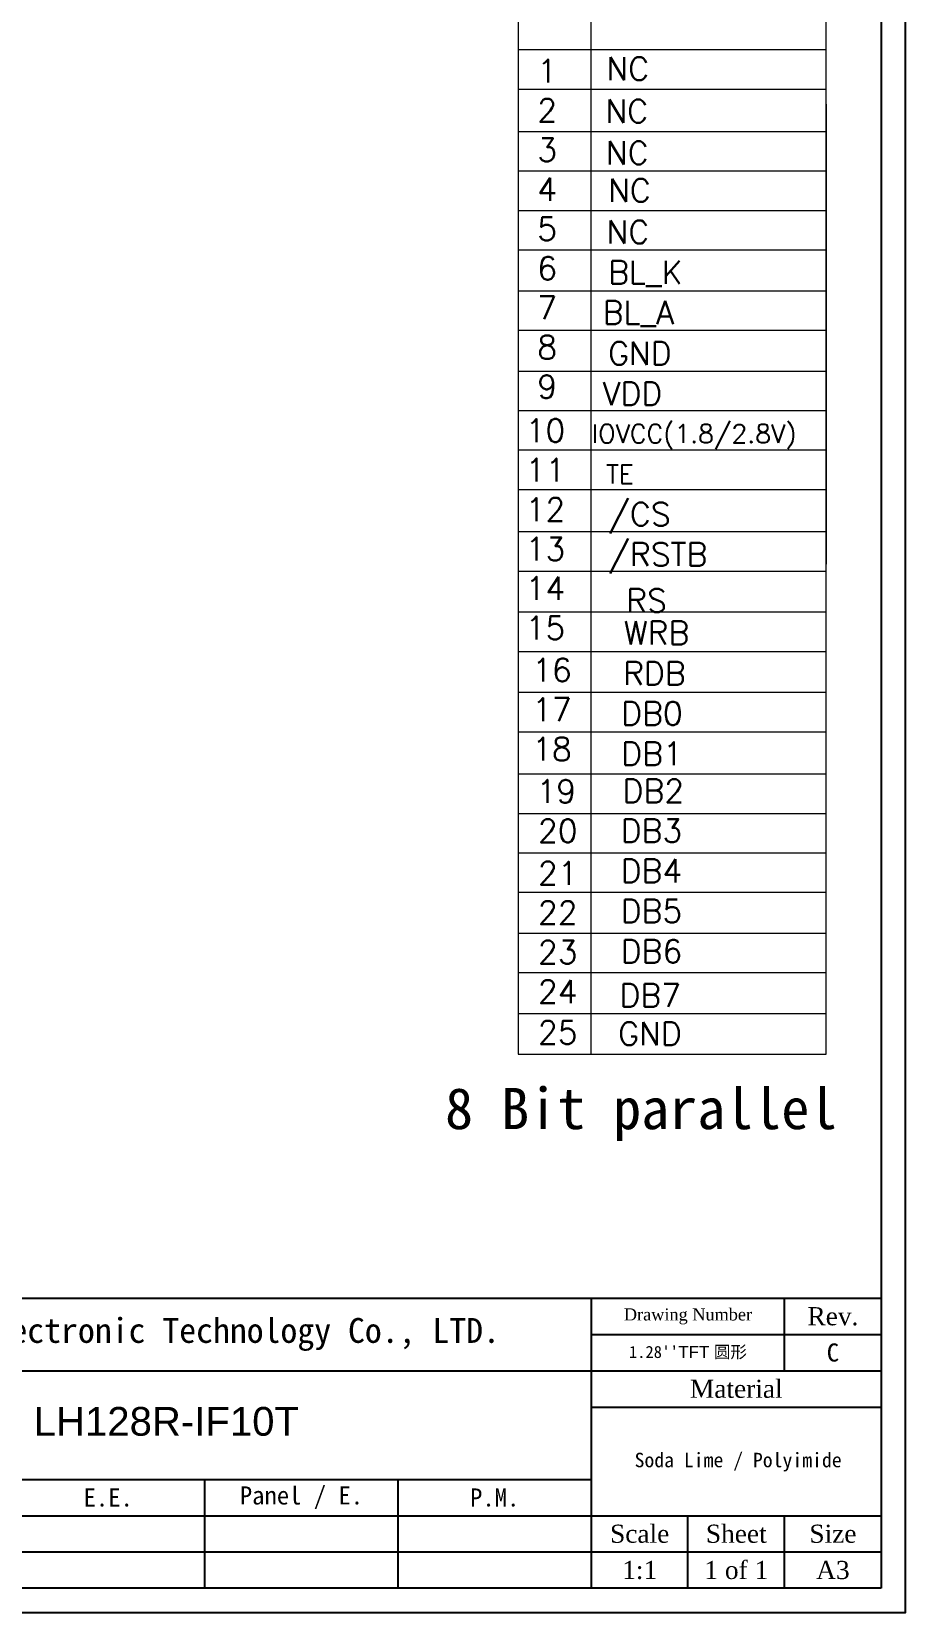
# Model space of a CAD drawing. Header units: millimetres. Extents: x 1040 to 3675, y 249 to 975.
# Drawn here: x 1500 to 1570.5, y 265.4 to 392.8 of the extents above; entities that cross this region are included whole.
import ezdxf

# ---------------------------------------------------------------- set-up
doc = ezdxf.new("R2010")
doc.units = ezdxf.units.MM
for name, color, linetype in [('dimension', 3, 'Continuous'), ('FRAME', 154, 'Continuous'), ('边框', 7, 'Continuous')]:
    doc.layers.add(name, color=color, linetype=linetype)
doc.styles.get("Standard").update_dxf_attribs({"font": 'txt', "bigfont": 'gbcbig.shx'})
doc.styles.add('宋体', font='')
doc.styles.get('宋体').set_extended_font_data('SimSun')

msp = doc.modelspace()

# ---------------------------------------------------------------- linework, layer by layer
at = {"color": 0, "lineweight": 0}
for p, q in [((1539.2409, 395.5691), (1539.2409, 310.3761)), ((1545.0907, 395.5691), (1545.0907, 310.3761)), ((1564.0666, 310.3761), (1564.0666, 395.5691))]:
    msp.add_line(p, q, dxfattribs=at)
at = {"color": 0, "linetype": 'Continuous', "lineweight": 0}
msp.add_line((1564.0666, 391.3265), (1539.2409, 391.3265), dxfattribs=at)
for points in [[(1539.2409, 388.1455), (1564.0666, 388.1455)], [(1539.2409, 384.7451), (1564.0666, 384.7451)], [(1539.2409, 381.5642), (1564.0666, 381.5642)], [(1539.2409, 378.3832), (1564.0666, 378.3832)], [(1539.2409, 375.2022), (1564.0666, 375.2022)], [(1539.2409, 371.9116), (1564.0666, 371.9116)], [(1539.2409, 368.7306), (1564.0666, 368.7306)], [(1539.2409, 365.4399), (1564.0666, 365.4399)], [(1539.2409, 362.2589), (1564.0666, 362.2589)], [(1539.2409, 359.078), (1564.0666, 359.078)], [(1539.2409, 355.897), (1564.0666, 355.897)], [(1539.2409, 352.4966), (1564.0666, 352.4966)], [(1539.2409, 349.3157), (1564.0666, 349.3157)], [(1539.2409, 346.025), (1564.0666, 346.025)], [(1539.2409, 342.844), (1564.0666, 342.844)], [(1539.2409, 339.5534), (1564.0666, 339.5534)], [(1539.2409, 336.3724), (1564.0666, 336.3724)], [(1539.2409, 332.972), (1564.0666, 332.972)], [(1539.2409, 329.7911), (1564.0666, 329.7911)], [(1539.2409, 326.6101), (1564.0666, 326.6101)], [(1539.2409, 323.4291), (1564.0666, 323.4291)], [(1539.2409, 320.1384), (1564.0666, 320.1384)], [(1539.2409, 316.9575), (1564.0666, 316.9575)], [(1539.2409, 313.6668), (1564.0666, 313.6668)], [(1539.2409, 313.6668), (1564.0666, 313.6668)], [(1539.2409, 310.3761), (1564.0666, 310.3761)]]:
    msp.add_lwpolyline(points, dxfattribs=at)
at = {"lineweight": 0}
for points in [[(1564.0666, 386.9359), (1564.0666, 360.0235)], [(1564.0666, 383.5276), (1564.0666, 349.8871)]]:
    msp.add_lwpolyline(points, dxfattribs=at)
at = {"layer": 'FRAME', "color": 7}
for p, q in [((1432.2001, 290.7091), (1568.5062, 290.7091)), ((1545.1394, 267.3423), (1545.1394, 290.7091)), ((1560.7173, 284.8674), (1560.7173, 290.7091)), ((1545.1394, 287.7883), (1568.5062, 287.7883)), ((1432.2001, 284.8674), (1568.5062, 284.8674)), ((1545.1394, 281.9466), (1568.5062, 281.9466)), ((1455.5669, 276.1049), (1545.1394, 276.1049)), ((1513.9838, 267.3423), (1513.9838, 276.1049)), ((1529.5616, 267.3423), (1529.5616, 276.1049)), ((1455.5669, 273.184), (1568.5062, 273.184)), ((1552.9284, 267.3423), (1552.9284, 273.184)), ((1560.7173, 267.3423), (1560.7173, 273.184)), ((1455.5669, 270.2632), (1568.5062, 270.2632))]:
    msp.add_line(p, q, dxfattribs=at)
for points in [[(1570.4534, 421.1735), (1336.7858, 421.1735), (1336.7858, 265.3951), (1570.4534, 265.3951)], [(1568.5062, 267.3423), (1338.733, 267.3423), (1338.733, 419.2263), (1568.5062, 419.2263)]]:
    msp.add_lwpolyline(points, close=True, dxfattribs=at)

# ---------------------------------------------------------------- texts
at = {"color": 0, "linetype": 'Continuous', "lineweight": 0}
for s, height, p in [('1', 1.8647, (1540.7778, 388.6939)), ('NC', 1.86472, (1546.3527, 388.868)), ('2', 1.8647, (1540.7778, 385.513)), ('NC', 1.86472, (1546.2807, 385.4477)), ('3', 1.8647, (1540.7778, 382.332)), ('NC', 1.86472, (1546.3168, 382.0934)), ('4', 1.8647, (1540.7778, 379.151)), ('NC', 1.86472, (1546.4972, 379.0637)), ('5', 1.8647, (1540.7778, 375.97)), ('NC', 1.86472, (1546.3716, 375.712)), ('6', 1.8647, (1540.7778, 372.7891)), ('BL_K', 1.86472, (1546.4963, 372.4618)), ('7', 1.8647, (1540.7778, 369.6081)), ('BL_A', 1.86472, (1546.055, 369.2225)), ('8', 1.8647, (1540.7778, 366.4271)), ('GND', 1.86472, (1546.4963, 365.9291)), ('9', 1.8647, (1540.7778, 363.2461)), ('10', 1.86472, (1539.8413, 359.7142)), ('11', 1.86472, (1539.8413, 356.5333)), ('12', 1.86472, (1539.8413, 353.3523)), ('/CS', 1.86472, (1546.4963, 352.9719)), ('13', 1.86472, (1539.8413, 350.1713)), ('/RSTB', 1.86472, (1546.4963, 349.7326)), ('14', 1.86472, (1539.8413, 346.9903)), ('RS', 1.86472, (1547.9517, 346.014)), ('15', 1.86472, (1539.8413, 343.8094)), ('WRB', 1.86472, (1547.7656, 343.4055)), ('16', 1.86472, (1540.3667, 340.4082)), ('RDB', 1.86472, (1547.7075, 340.1446)), ('17', 1.86472, (1540.3667, 337.2272)), ('DB0', 1.86472, (1547.5578, 336.9096)), ('18', 1.86472, (1540.3667, 334.0462)), ('DB1', 1.86472, (1547.5578, 333.6703)), ('DB2', 1.86472, (1547.6664, 330.6685)), ('19', 1.86472, (1540.7179, 330.6313)), ('20', 1.86472, (1540.8349, 327.4503)), ('DB3', 1.86472, (1547.5149, 327.4642)), ('21', 1.86472, (1540.8349, 324.0354)), ('DB4', 1.86472, (1547.5149, 324.2249)), ('22', 1.86472, (1540.8349, 320.8544)), ('DB5', 1.86472, (1547.5149, 320.9856)), ('23', 1.86472, (1540.8349, 317.6735)), ('DB6', 1.86472, (1547.5149, 317.7464)), ('24', 1.86472, (1540.8349, 314.4925)), ('DB7', 1.86472, (1547.4201, 314.2004)), ('25', 1.86472, (1540.8349, 311.2018)), ('GND', 1.86472, (1547.3079, 311.1041))]:
    msp.add_text(s, height=height, dxfattribs=at).set_placement(p)
at = {"linetype": 'Continuous', "lineweight": 0}
for s, height, p in [('VDD', 1.86472, (1546.055, 362.6898)), ('IOVCC(1.8/2.8V)', 1.491777, (1545.1771, 359.6456)), ('TE', 1.49178, (1546.3287, 356.3786))]:
    msp.add_text(s, height=height, dxfattribs=at).set_placement(p)
at = {"layer": 'dimension', "color": 7, "insert": (1500.1912, 281.95), "char_height": 2.314434, "width": 256.174869, "attachment_point": 1, "style": '宋体'}
msp.add_mtext('{\\fArial|b0|i0|c0|p32;LH128R-IF10T}', dxfattribs=at)
at = {"layer": 'FRAME', "color": 7, "attachment_point": 5, "style": '宋体'}
for s, insert, char_height in [('{\\fSimSun|b1|i0|c134|p2;Zhengzhou Zhongjingyuan Electronic Technology Co., LTD.}', (1500.3532, 287.7883), 2), ('{\\fTimes New Roman|b0|i0|c0|p18;Drawing Number}', (1552.9284, 289.2487), 0.973615), ('{\\fTimes New Roman|b0|i0|c0|p18;Rev.}', (1564.6118, 289.2487), 1.460423), ("1.28''{\\fArial|b0|i0|c0|p32;TFT }圆形", (1552.9284, 286.3278), 0.973615), ('C', (1564.6118, 286.3278), 1.4604), ('{\\fTimes New Roman|b0|i0|c0|p18;Material}', (1556.8228, 283.407), 1.460423), ('Soda Lime / Polyimide', (1556.9717, 277.5037), 1.168338), ('E.E.', (1506.1948, 274.6444), 1.46042), ('Panel / E.', (1521.7727, 274.6444), 1.46042), ('P.M.', (1537.3505, 274.6444), 1.46042), ('{\\fTimes New Roman|b0|i0|c0|p18;Scale}', (1549.0339, 271.7236), 1.460423), ('{\\fTimes New Roman|b0|i0|c0|p18;Sheet}', (1556.8228, 271.7236), 1.460423), ('{\\fTimes New Roman|b0|i0|c0|p18;Size}', (1564.6118, 271.7236), 1.460423), ('{\\fTimes New Roman|b0|i0|c0|p18;1:1}', (1549.0339, 268.8028), 1.460423), ('{\\fTimes New Roman|b0|i0|c0|p18;1 of 1}', (1556.8228, 268.8028), 1.460423), ('{\\fTimes New Roman|b0|i0|c0|p18;A3}', (1564.6118, 268.8028), 1.460423)]:
    msp.add_mtext(s, dxfattribs=dict(at, insert=insert, char_height=char_height))
at = {"layer": '边框', "style": '宋体'}
msp.add_text('8 Bit parallel', height=3.319949, dxfattribs=at).set_placement((1533.3489, 304.343))

doc.saveas('drawing.dxf')
